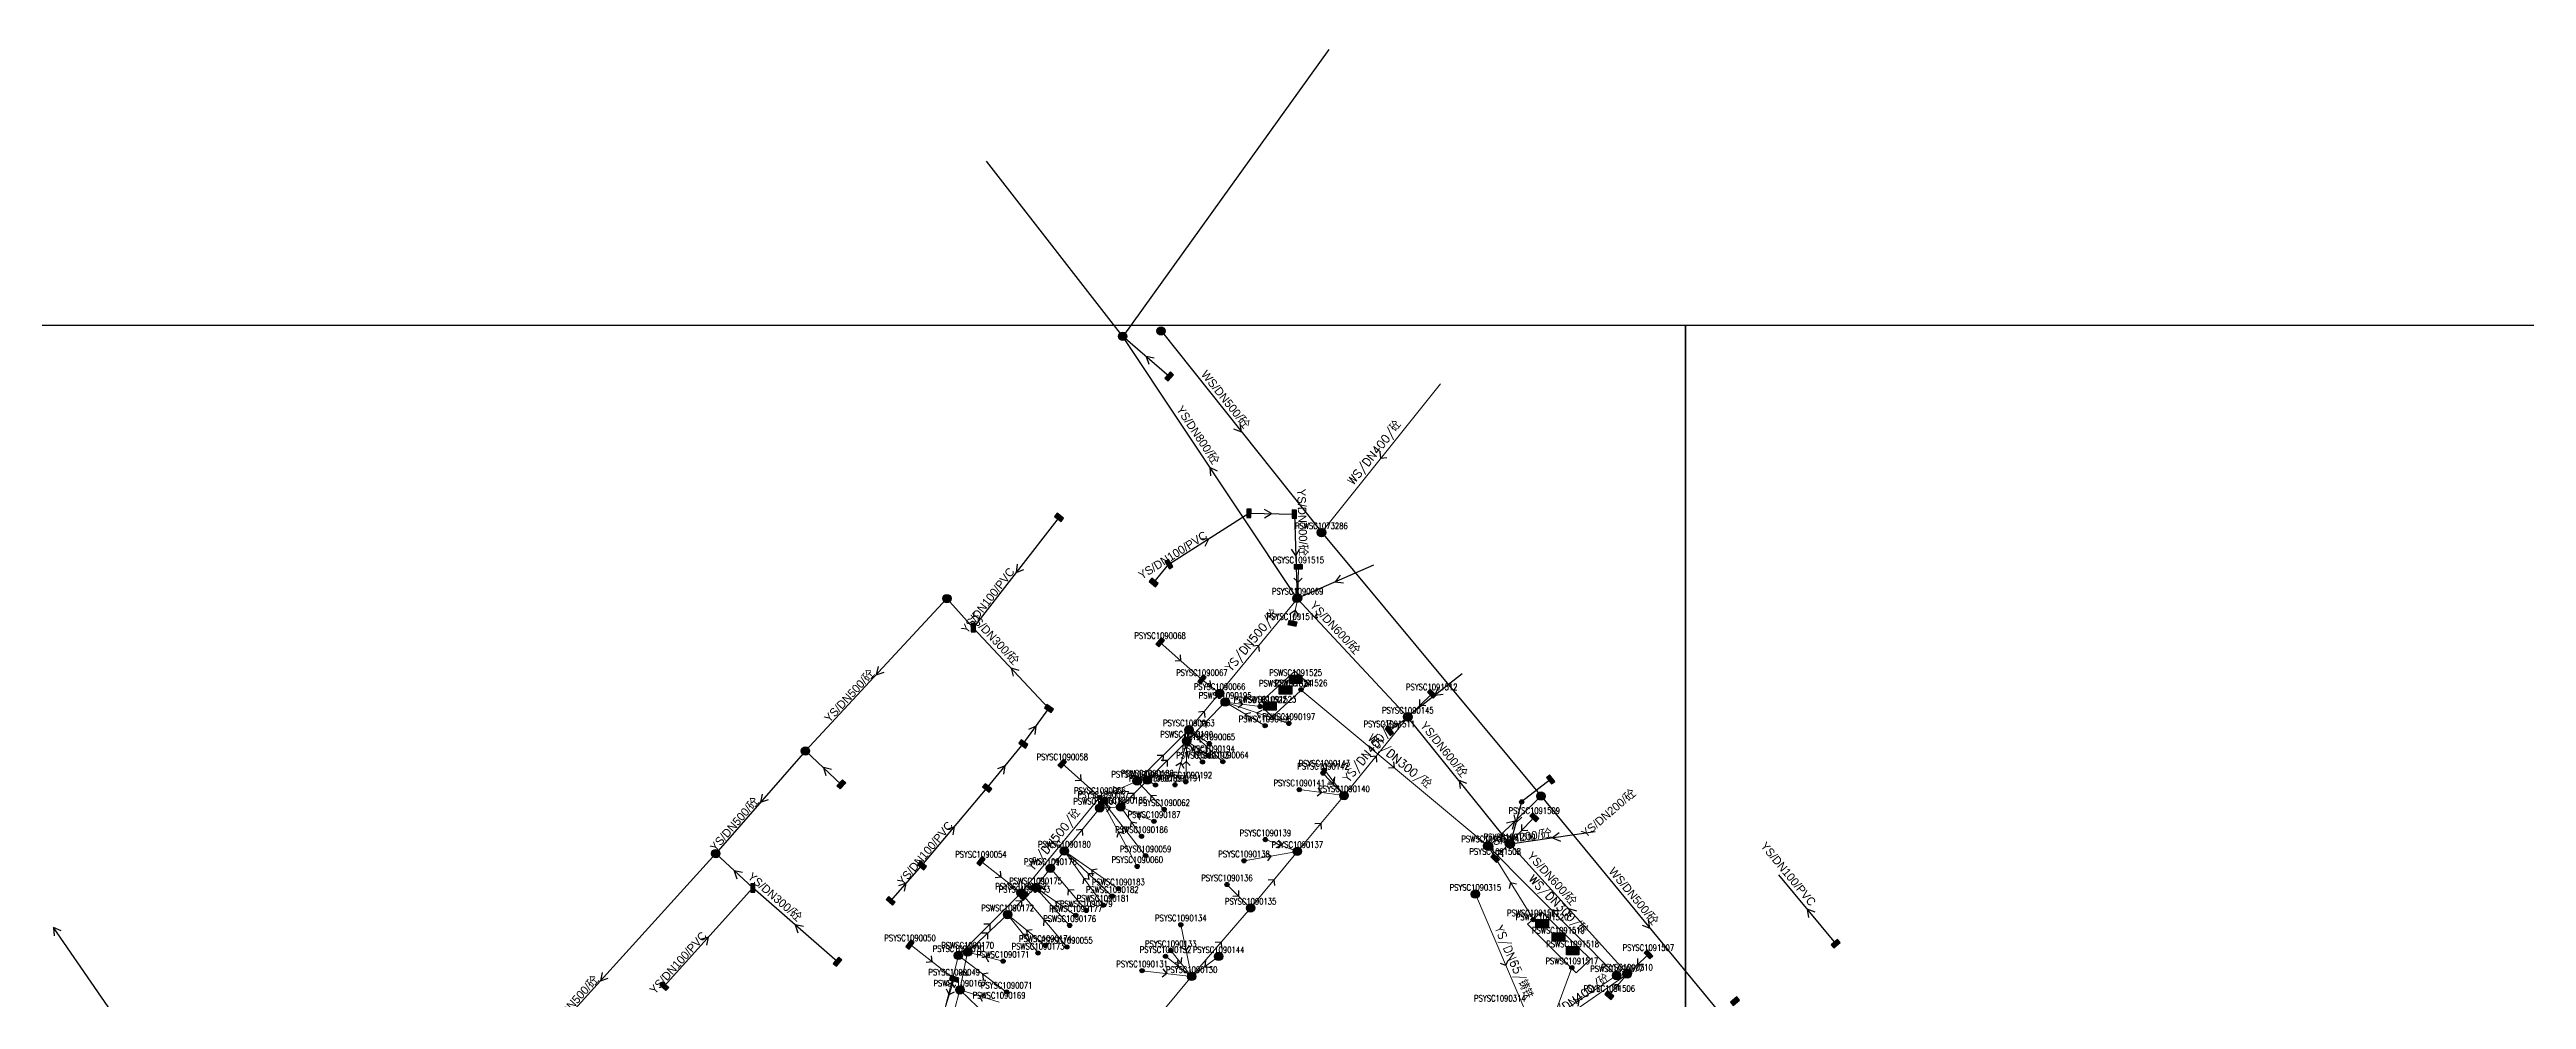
# Model space of a CAD drawing. Extents: x 3276 to 4026, y 1643 to 2176.
# Drawn here: x 3579.7 to 3876.6, y 2062.1 to 2175.9 of the extents above; entities that cross this region are included whole.
import ezdxf
from ezdxf.enums import TextEntityAlignment as Align

# ---------------------------------------------------------------- set-up
doc = ezdxf.new("R2010")
doc.units = 0
for name, pattern in [('PDashed1', [3, 1, -1, 1]), ('PLine1', [200, 100, 100]), ('PLine2', [200, 100, 100])]:
    doc.linetypes.add(name, pattern=pattern)
doc.layers.get('0').update_dxf_attribs({"linetype": 'CONTINUOUS'})
for name, color, linetype, true_color in [('WSANNEXE2', 7, 'CONTINUOUS', 0x7f0000), ('WSLINE', 7, 'CONTINUOUS', 0x7f0000), ('WSPOINT', 7, 'CONTINUOUS', 0x7f0000), ('WSPTEXT', 7, 'CONTINUOUS', 0x7f0000), ('WSUNDER', 7, 'CONTINUOUS', 0x7f0000), ('WSZYTEXT', 7, 'CONTINUOUS', 0x7f0000), ('YSANNEXE2', 7, 'CONTINUOUS', 0x7f0000), ('YSLINE', 7, 'CONTINUOUS', 0x7f0000), ('YSPOINT', 7, 'CONTINUOUS', 0x7f0000), ('YSPTEXT', 7, 'CONTINUOUS', 0x7f0000), ('YSZYTEXT', 7, 'CONTINUOUS', 0x7f0000)]:
    doc.layers.add(name, color=color, linetype=linetype, true_color=true_color)
doc.layers.add('市政管线', color=3, linetype='CONTINUOUS')
doc.layers.add('接图表', color=7, linetype='CONTINUOUS')
doc.styles.add('bztxt', font='Romans.shx', dxfattribs={"bigfont": 'hztxt.shx'})
doc.styles.add('FZXDX', font='', dxfattribs={"width": 0.8})
doc.styles.add('pltxt', font='romans.shx', dxfattribs={"width": 0.8, "height": 0.75, "bigfont": 'hztxt.shx'})
doc.styles.get('FZXDX').set_extended_font_data('FZXiDengXian-Z06S')

# ---------------------------------------------------------------- blocks, each defined once
blk = doc.blocks.new('4307')
blk.add_hatch(color=255).paths.add_polyline_path([(-0.5, 0, 1), (0.5, 0, 1)])
for p, q in [((-0.5, 0), (0.5, 0)), ((0, 0.5), (0, -0.5))]:
    blk.add_line(p, q)
blk.add_circle((0, 0), 0.5)
blk = doc.blocks.new('4301')
blk.add_hatch(color=255).paths.add_polyline_path([(-0.5, 0, 1), (0.5, 0, 1)])
for p, q in [((-0.5, 0), (0.5, 0)), ((0, 0.5), (0, -0.5))]:
    blk.add_line(p, q)
blk.add_circle((0, 0), 0.5)
blk = doc.blocks.new('4414')
blk.add_hatch(color=255).paths.add_polyline_path([(0.25, 0, 1), (-0.25, 0, 1)])
blk.add_circle((0, 0), 0.25)
blk = doc.blocks.new('4323')
blk.add_hatch(color=256).paths.add_polyline_path([(-0.25, 0, 1), (0.25, 0, 1)])
blk.add_circle((0, 0), 0.25)
blk = doc.blocks.new('4308')
blk.add_hatch(color=255).paths.add_polyline_path([(-0.5, 0, 1), (0.5, 0, 1)])
for p, q in [((-0.5, 0), (0.5, 0)), ((0, 0.5), (0, -0.5))]:
    blk.add_line(p, q)
blk.add_circle((0, 0), 0.5)
blk = doc.blocks.new('4302')
blk.add_hatch(color=255).paths.add_polyline_path([(-0.25, 0.5), (-0.25, -0.5), (0.25, -0.5), (0.25, 0.5)])
for p, q in [((-0.25, 0.1665), (0.25, 0.1665)), ((-0.25, -0.1665), (0.25, -0.1665))]:
    blk.add_line(p, q)
blk.add_lwpolyline([(0.25, -0.5), (0.25, 0.5), (-0.25, 0.5), (-0.25, -0.5)], close=True)
blk = doc.blocks.new('4408')
blk.add_hatch(color=256).paths.add_polyline_path([(-0.25, 0, 1), (0.25, 0, 1)])
blk.add_circle((0, 0), 0.25)
blk = doc.blocks.new('4415')
blk.add_hatch(color=255).paths.add_polyline_path([(0.25, 0, 1), (-0.25, 0, 1)])
blk.add_circle((0, 0), 0.25)
blk = doc.blocks.new('4317')
blk.add_hatch(color=255).paths.add_polyline_path([(0.75, 0.5), (-0.75, 0.5), (-0.75, -0.5), (0.75, -0.5)])
blk.add_lwpolyline([(-0.75, 0.5), (0.75, 0.5), (0.75, -0.5), (-0.75, -0.5)], close=True)
for points in [[(-0.5, 0), (0.5, 0)], [(0, -0.5), (0, 0.5)]]:
    blk.add_lwpolyline(points)
blk.add_circle((0, 0), 0.5)
blk = doc.blocks.new('lx')
for q in [(-0.5, 0.5), (-0.5, -0.5)]:
    blk.add_line((0, 0), q)
blk = doc.blocks.new('4403')
for p, q in [((0, 0), (-0.866, 0.5)), ((-0.866, -0.5), (0, 0))]:
    blk.add_line(p, q)
blk = doc.blocks.new('4401')
blk.add_hatch(color=255).paths.add_polyline_path([(0.25, 0, 1), (-0.25, 0, 1)])
blk.add_circle((0, 0), 0.25)
blk = doc.blocks.new('4305')
blk.add_hatch(color=255).paths.add_polyline_path([(-0.5, 0, 1), (0.5, 0, 1)])
for p, q in [((-0.5, 0), (0.5, 0)), ((0, 0.5), (0, -0.5))]:
    blk.add_line(p, q)
blk.add_circle((0, 0), 0.5)
blk = doc.blocks.new('PSD')
for p, q in [((0, 0), (-0.866, 0.5)), ((-0.866, -0.5), (0, 0))]:
    blk.add_line(p, q)

msp = doc.modelspace()

# ---------------------------------------------------------------- linework, layer by layer
at = {"layer": 'WSLINE', "linetype": 'PLine1', "lineweight": 20, "ltscale": 0.5}
for p, q in [((3746.44, 2135.84, 1888.69), (3732.15, 2118.01, 1888.64)), ((3729.7, 2099.17, 1889.84), (3752.1, 2080.47, 1889.77)), ((3716.01, 2093.02, 1890.63), (3720.62, 2097.68, 1890.51)), ((3720.62, 2097.68, 1890.5), (3724.81, 2097.16, 1889.97)), ((3725.41, 2094.86, 1891.2), (3720.62, 2097.68, 1891.15)), ((3728.25, 2095.13, 1890.4), (3720.62, 2097.68, 1891.14)), ((3711.29, 2088.34, 1890.68), (3716.01, 2093.02, 1890.62)), ((3714.61, 2087.77, 1891.31), (3716.01, 2093.02, 1891.28)), ((3715.9, 2088.13, 1891.26), (3716.01, 2093.02, 1891.25)), ((3717.91, 2090.5, 1891.29), (3716.01, 2093.02, 1891.28)), ((3718.61, 2091.29, 1891.31), (3716.01, 2093.02, 1891.27)), ((3708.1, 2085.12, 1890.68), (3711.29, 2088.34, 1890.66)), ((3712.27, 2087.75, 1891.34), (3711.29, 2088.34, 1891.19)), ((3701.35, 2079.84, 1890.76), (3705.59, 2084.99, 1890.71)), ((3705.59, 2084.99, 1890.72), (3708.1, 2085.12, 1890.67)), ((3710.6, 2081.59, 1891.29), (3708.1, 2085.12, 1891.2)), ((3712.09, 2083.39, 1891.3), (3708.1, 2085.12, 1891.18)), ((3699.67, 2077.77, 1890.75), (3701.35, 2079.84, 1890.75)), ((3705.99, 2073.36, 1891.31), (3701.35, 2079.84, 1891.19)), ((3707.08, 2074.42, 1891.27), (3701.35, 2079.84, 1891.16)), ((3707.82, 2075.32, 1891.25), (3701.35, 2079.84, 1891.13)), ((3767.54, 2064.92, 1890.39), (3752.1, 2080.47, 1890.26)), ((3757.57, 2071.62, 1889.83), (3752.1, 2080.47, 1889.48)), ((3694.54, 2072.22, 1890.77), (3697.9, 2075.46, 1890.8)), ((3697.9, 2075.46, 1890.75), (3699.67, 2077.77, 1890.76)), ((3701.98, 2070.92, 1891.47), (3697.9, 2075.46, 1891.28)), ((3702.71, 2072.13, 1891.51), (3697.9, 2075.46, 1891.31)), ((3703.97, 2072.71, 1891.49), (3699.67, 2077.77, 1891.28)), ((3689.75, 2067.73, 1890.79), (3694.54, 2072.22, 1890.79)), ((3698.19, 2067.62, 1891.34), (3694.54, 2072.22, 1891.16)), ((3699.07, 2068.52, 1891.35), (3694.54, 2072.22, 1891.16)), ((3688.82, 2063.2, 1890.79), (3689.75, 2067.73, 1890.8)), ((3694, 2066.64, 1891.45), (3689.75, 2067.73, 1891.12)), ((3758.52, 2058.92, 1890.48), (3767.54, 2064.92, 1890.43)), ((3758.62, 2056.2, 1890.02), (3762.18, 2065.86, 1889.71)), ((3688.14, 2060.65, 1890.83), (3688.82, 2063.2, 1890.8)), ((3692.07, 2060.07, 1891.27), (3688.82, 2063.2, 1891.22)), ((3693.52, 2061.73, 1891.25), (3688.82, 2063.2, 1891.21))]:
    msp.add_line(p, q, dxfattribs=at)
at = {"layer": 'WSUNDER', "linetype": 'PLine2', "lineweight": 9, "ltscale": 0.5}
msp.add_lwpolyline([(3724.68, 2097.5), (3726.26, 2095.91), (3730.6, 2099.93), (3728.97, 2101.38)], close=True, dxfattribs=at)
at = {"layer": 'WSUNDER', "linetype": 'PLine2', "lineweight": 9, "ltscale": 0.5, "elevation": 1891.84}
msp.add_lwpolyline([(3756.87, 2071.08), (3758.58, 2072.55), (3764.39, 2066.88), (3762.7, 2065.23)], close=True, dxfattribs=at)
at = {"layer": 'YSLINE', "linetype": 'PLine1', "lineweight": 20, "ltscale": 0.5}
for p, q in [((3729.39, 2113.91, 1891.69), (3729.31, 2110.16, 1891.46)), ((3719.95, 2098.74, 1890.53), (3729.31, 2110.16, 1890.33)), ((3728.69, 2107.14, 1891.5), (3729.31, 2110.16, 1891.43)), ((3712.82, 2104.84, 1891.5), (3717.83, 2100.41, 1891.51)), ((3717.83, 2100.41, 1891.51), (3719.95, 2098.74, 1891.41)), ((3716.27, 2094.37, 1890.58), (3719.95, 2098.74, 1890.53)), ((3745.38, 2098.69, 1891.36), (3742.52, 2095.9, 1891.35)), ((3710.07, 2088.23, 1890.61), (3716.27, 2094.37, 1890.58)), ((3718.73, 2092.72, 1891.58), (3716.27, 2094.37, 1891.53)), ((3720.34, 2090.54, 1892.28), (3716.27, 2094.37, 1891.36)), ((3734.87, 2086.49, 1890.92), (3742.52, 2095.9, 1890.71)), ((3740.3, 2094.25, 1891.32), (3742.52, 2095.9, 1891.31)), ((3701.1, 2090.32, 1891.51), (3705.6, 2086.28, 1891.46)), ((3705.6, 2086.28, 1890.62), (3710.07, 2088.23, 1890.6)), ((3713.31, 2084.82, 1891.47), (3710.07, 2088.23, 1891.38)), ((3729.5, 2087.2, 1891.83), (3734.87, 2086.49, 1891.51)), ((3732.34, 2089.18, 1891.22), (3734.87, 2086.49, 1891.37)), ((3732.51, 2089.55, 1891.27), (3734.87, 2086.49, 1891.44)), ((3696.15, 2074.81, 1890.63), (3705.6, 2086.28, 1890.64)), ((3710.08, 2077.99, 1891.56), (3705.6, 2086.28, 1891.42)), ((3711.08, 2079.28, 1891.39), (3705.6, 2086.28, 1891.14)), ((3706.02, 2085.78, 1891.47), (3705.6, 2086.28, 1891.46)), ((3729.27, 2079.8, 1891.01), (3734.87, 2086.49, 1890.93)), ((3757.67, 2083.88, 1891.23), (3754.7, 2080.73, 1891.22)), ((3691.34, 2078.63, 1891.47), (3696.15, 2074.81, 1891.44)), ((3722.88, 2078.67, 1891.73), (3729.27, 2079.8, 1891.33)), ((3723.67, 2073.01, 1891.03), (3729.27, 2079.8, 1891.04)), ((3725.44, 2081.21, 1891.61), (3729.27, 2079.8, 1891.33)), ((3752.98, 2078.98, 1891.36), (3754.7, 2080.73, 1891.25)), ((3720.83, 2075.82, 1891.73), (3723.67, 2073.01, 1891.35)), ((3688.65, 2067.32, 1890.68), (3696.15, 2074.81, 1890.62)), ((3701.65, 2068.34, 1891.28), (3696.15, 2074.81, 1891.21)), ((3696.56, 2074.44, 1891.47), (3696.15, 2074.81, 1891.45)), ((3716.6, 2064.81, 1891.05), (3723.67, 2073.01, 1891.05)), ((3750.61, 2074.67, 1887.72), (3757.93, 2057.55, 1891.2)), ((3715.3, 2071, 1891.63), (3716.6, 2064.81, 1891.22)), ((3682.85, 2068.63, 1891.47), (3688.14, 2064.52, 1891.36)), ((3686.96, 2060.76, 1890.67), (3688.65, 2067.32, 1890.75)), ((3694.42, 2062.94, 1891.44), (3688.65, 2067.32, 1891.29)), ((3713.47, 2067.22, 1891.16), (3716.6, 2064.81, 1891.23)), ((3714.09, 2067.92, 1891.22), (3716.6, 2064.81, 1891.25)), ((3719.83, 2067.2, 1887.97), (3716.6, 2064.81, 1891.36)), ((3771.35, 2067.45, 1891.44), (3768.79, 2065.09, 1891.29)), ((3688.14, 2064.52, 1891.35), (3686.96, 2060.76, 1891.35)), ((3709.77, 2056.58, 1891.08), (3716.6, 2064.81, 1891.04)), ((3710.66, 2065.5, 1891.58), (3716.6, 2064.81, 1891.19)), ((3757.93, 2057.55, 1890.51), (3768.79, 2065.09, 1890.43)), ((3766.66, 2062.56, 1891.36), (3768.79, 2065.09, 1891.34))]:
    msp.add_line(p, q, dxfattribs=at)
at = {"layer": '市政管线', "linetype": 'PLine1'}
for p, q in [((3733.05, 2175.89), (3708.35, 2141.52)), ((3708.35, 2141.52), (3692.03, 2162.51)), ((3713.91, 2136.71), (3708.35, 2141.52)), ((3729.24, 2110.11), (3708.35, 2141.52)), ((3712.93, 2142.16), (3732.19, 2118)), ((3700.71, 2119.83), (3690.43, 2106.59)), ((3713.88, 2114.23), (3723.46, 2120.32)), ((3723.46, 2120.32), (3728.91, 2120.21)), ((3728.91, 2120.21), (3729.24, 2110.11)), ((3732.19, 2118), (3758.48, 2086.42)), ((3712.06, 2112.01), (3713.88, 2114.23)), ((3738.4, 2114.08), (3729.24, 2110.11)), ((3687.26, 2110.09), (3670.31, 2091.83)), ((3690.43, 2106.59), (3687.26, 2110.09)), ((3742.49, 2095.93), (3729.24, 2110.11)), ((3699.5, 2096.92), (3690.43, 2106.59)), ((3749.02, 2101.07), (3742.49, 2095.93)), ((3696.42, 2092.68), (3699.5, 2096.92)), ((3754.8, 2080.68), (3742.49, 2095.93)), ((3670.31, 2091.83), (3659.56, 2079.53)), ((3674.61, 2087.83), (3670.31, 2091.83)), ((3692.09, 2087.4), (3696.42, 2092.68)), ((3684.28, 2078.1), (3692.09, 2087.4)), ((3759.62, 2088.42), (3756.15, 2085.73)), ((3752.19, 2080.39), (3758.48, 2086.42)), ((3756.15, 2085.73), (3754.8, 2080.68)), ((3758.48, 2086.42), (3784.6, 2054.77)), ((3764.95, 2082.13), (3754.8, 2080.68)), ((3659.56, 2079.53), (3631.9, 2049.04)), ((3664, 2075.42), (3659.56, 2079.53)), ((3768.82, 2065.18), (3754.8, 2080.68)), ((3653.39, 2063.63), (3664, 2075.42)), ((3674.16, 2066.57), (3664, 2075.42)), ((3680.53, 2073.87), (3684.28, 2078.1)), ((3793.81, 2068.74), (3786.98, 2076.98)), ((3609.91, 2027.47), (3580.18, 2070.69))]:
    msp.add_line(p, q, dxfattribs=at)
at = {"layer": '接图表'}
for points in [[(3525.78, 1892.82), (3775.78, 1892.82), (3775.78, 2142.82), (3525.78, 2142.82)], [(3775.78, 1892.82), (4025.78, 1892.82), (4025.78, 2142.82), (3775.78, 2142.82)]]:
    msp.add_lwpolyline(points, close=True, dxfattribs=at)

# ---------------------------------------------------------------- block references
at = {"layer": 'WSANNEXE2', "linetype": 'PLine1'}
for p, rotation in [((3739.29, 2126.93, 1888.69), 231.3227666578209), ((3722.72, 2097.42, 1890.5), 353.0303979383268), ((3723.01, 2096.27, 1891.2), 149.5491272900209), ((3724.43, 2096.4, 1890.4), 161.5341793488936), ((3718.31, 2095.35, 1890.63), 45.29379873868427), ((3713.65, 2090.68, 1890.68), 44.76560736914753), ((3715.31, 2090.39, 1891.31), 75.12029804030672), ((3715.95, 2090.58, 1891.26), 88.81158809843912), ((3716.96, 2091.76, 1891.29), 127.0753508007293), ((3717.31, 2092.15, 1891.31), 146.4018784784497), ((3740.9, 2089.82, 1889.84), 320.1740093463985), ((3706.85, 2085.06, 1890.72), 2.877435237206496), ((3709.69, 2086.73, 1890.68), 45.31642639876282), ((3710.1, 2084.26, 1891.3), 156.641677869542), ((3703.47, 2082.42, 1890.76), 50.48605253489663), ((3709.35, 2083.35, 1891.29), 125.27584490398), ((3700.51, 2078.8, 1890.75), 51.1661904718926), ((3698.79, 2076.61, 1890.75), 52.4964573027892), ((3701.82, 2075.24, 1891.49), 130.3645997613173), ((3703.67, 2076.6, 1891.31), 125.6145795180925), ((3704.21, 2077.13, 1891.27), 136.6173127678704), ((3704.58, 2077.58, 1891.25), 145.0602890283464), ((3754.84, 2076.05, 1889.83), 121.7733530464289), ((3696.22, 2073.84, 1890.77), 43.88333315924321), ((3699.94, 2073.19, 1891.47), 131.9885624661363), ((3700.3, 2073.79, 1891.51), 145.341596965174), ((3759.82, 2072.7, 1890.39), 134.8102677621534), ((3692.15, 2069.98, 1890.79), 43.19899227583937), ((3696.36, 2069.92, 1891.34), 128.492598763667), ((3696.8, 2070.37, 1891.35), 140.8091584893147), ((3691.88, 2067.18, 1891.45), 165.5484249117806), ((3689.29, 2065.46, 1890.79), 78.40458457727442), ((3691.17, 2062.46, 1891.25), 162.6676875199267), ((3763.03, 2061.92, 1890.48), 33.67641329493615)]:
    msp.add_blockref('lx', p, dxfattribs=dict(at, rotation=rotation))
at = {"layer": 'WSPOINT', "linetype": 'PLine1'}
for name, p in [('4301', (3732.15, 2118.01, 1891.63)), ('4317', (3727.85, 2099.13, 1892.04)), ('4317', (3729.07, 2100.42, 1892.07)), ('4415', (3729.7, 2099.17, 1891.87)), ('4301', (3720.62, 2097.68, 1891.99)), ('4415', (3724.81, 2097.16, 1891.9)), ('4317', (3725.98, 2097.21, 1892.02)), ('4301', (3716.01, 2093.02, 1891.98)), ('4414', (3725.41, 2094.86, 1891.88)), ('4414', (3728.25, 2095.13, 1891.08)), ('4414', (3717.91, 2090.5, 1891.88)), ('4414', (3718.61, 2091.29, 1891.89)), ('4301', (3711.29, 2088.34, 1891.9)), ('4414', (3712.27, 2087.75, 1891.94)), ('4414', (3714.61, 2087.77, 1891.88)), ('4414', (3715.9, 2088.13, 1891.86)), ('4301', (3705.59, 2084.99, 1891.82)), ('4301', (3708.1, 2085.12, 1891.91)), ('4414', (3710.6, 2081.59, 1891.86)), ('4414', (3712.09, 2083.39, 1891.89)), ('4301', (3699.67, 2077.77, 1891.84)), ('4301', (3701.35, 2079.84, 1891.85)), ('4301', (3752.1, 2080.47, 1891.65)), ('4301', (3697.9, 2075.46, 1891.82)), ('4414', (3707.82, 2075.32, 1891.84)), ('4301', (3694.54, 2072.22, 1891.82)), ('4414', (3702.71, 2072.13, 1891.9)), ('4414', (3703.97, 2072.71, 1891.93)), ('4414', (3705.99, 2073.36, 1891.84)), ('4414', (3707.08, 2074.42, 1891.84)), ('4414', (3701.98, 2070.92, 1891.89)), ('4415', (3757.57, 2071.62, 1891.78)), ('4317', (3758.61, 2071.12, 1891.74)), ('4317', (3760.57, 2069.53, 1891.68)), ('4301', (3689.75, 2067.73, 1891.82)), ('4414', (3694, 2066.64, 1892.01)), ('4414', (3698.19, 2067.62, 1891.87)), ('4414', (3699.07, 2068.52, 1891.88)), ('4317', (3762.27, 2067.9, 1891.67)), ('4301', (3688.82, 2063.2, 1891.95)), ('4415', (3762.18, 2065.86, 1891.72)), ('4301', (3767.54, 2064.92, 1891.68))]:
    msp.add_blockref(name, p, dxfattribs=at)
at = {"layer": 'YSANNEXE2', "linetype": 'PLine1'}
for p, rotation in [((3729.35, 2112.04, 1891.69), 268.6904126004741), ((3729, 2108.65, 1891.5), 78.5101448631213), ((3715.32, 2102.63, 1891.5), 318.5144074041885), ((3724.63, 2104.45, 1890.53), 50.67747793194886), ((3718.89, 2099.57, 1891.51), 321.7484423600959), ((3718.11, 2096.55, 1890.58), 49.95773869160534), ((3743.95, 2097.3, 1891.36), 224.3274665977276), ((3717.5, 2093.54, 1891.58), 146.1166050048545), ((3741.41, 2095.07, 1891.32), 36.8104210789031), ((3713.17, 2091.3, 1890.61), 44.68284311145132), ((3718.31, 2092.45, 1892.28), 136.6930466823972), ((3738.7, 2091.2, 1890.92), 50.92089865751808), ((3703.35, 2088.3, 1891.51), 318.1531039652489), ((3707.84, 2087.26, 1890.62), 23.56919494505357), ((3732.19, 2086.85, 1891.83), 352.5703960969226), ((3733.61, 2087.84, 1891.22), 313.3564454221155), ((3733.69, 2088.02, 1891.27), 307.7596277887073), ((3711.69, 2086.53, 1891.47), 133.5282295290176), ((3707.84, 2082.14, 1891.56), 118.3502552206472), ((3708.34, 2082.78, 1891.39), 128.0414756976697), ((3732.07, 2083.15, 1891.01), 50.0721019572931), ((3756.19, 2082.31, 1891.23), 226.6083512116755), ((3700.88, 2080.55, 1890.63), 50.52968727104093), ((3726.08, 2079.23, 1891.73), 10.03379270646517), ((3727.35, 2080.5, 1891.61), 339.7759259051066), ((3753.84, 2079.86, 1891.36), 45.54869777282676), ((3693.75, 2076.72, 1891.47), 321.5343105958635), ((3726.47, 2076.4, 1891.03), 50.48987530343365), ((3722.25, 2074.41, 1891.73), 315.2967821673662), ((3692.4, 2071.06, 1890.68), 44.93451809901263), ((3698.9, 2071.57, 1891.28), 130.4088535875739), ((3685.49, 2066.57, 1891.47), 322.1224928115975), ((3715.04, 2066.01, 1891.16), 322.4843190119905), ((3715.34, 2066.36, 1891.22), 309.0248905408146), ((3715.95, 2067.91, 1891.63), 281.8595512887886), ((3718.21, 2066, 1887.97), 216.5516073231053), ((3720.14, 2068.91, 1891.05), 49.24790171477971), ((3754.27, 2066.11, 1887.72), 293.1688673961513), ((3770.07, 2066.27, 1891.44), 222.7592700926131), ((3687.8, 2064.04, 1890.67), 75.61850250162892), ((3691.53, 2065.13, 1891.44), 142.8071421673008), ((3713.63, 2065.15, 1891.58), 353.4224980183382), ((3767.72, 2063.83, 1891.36), 49.82031004030456), ((3687.55, 2062.64, 1891.35), 252.6515603309168)]:
    msp.add_blockref('lx', p, dxfattribs=dict(at, rotation=rotation))
at = {"layer": 'YSPOINT', "linetype": 'PLine1'}
for p, rotation in [((3729.39, 2113.91, 1891.83), 88.69041260047412), ((3712.82, 2104.84, 1891.81), 138.5144074041885), ((3728.69, 2107.14, 1891.78), 258.5101448631213), ((3717.83, 2100.41, 1891.81), 141.7484423600959), ((3745.38, 2098.69, 1891.68), 44.32746659772756), ((3740.3, 2094.25, 1891.67), 216.8104210789031), ((3701.1, 2090.32, 1891.81), 138.153103965249), ((3706.02, 2085.78, 1891.81), 309.916230458615), ((3757.67, 2083.88, 1891.62), 46.6083512116755), ((3691.34, 2078.63, 1891.78), 141.5343105958635), ((3752.98, 2078.98, 1891.64), 225.5486977728268), ((3696.56, 2074.44, 1891.78), 317.9458340054844), ((3682.85, 2068.63, 1891.79), 142.1224928115975), ((3771.35, 2067.45, 1891.63), 42.75927009261313), ((3688.14, 2064.52, 1891.76), 72.6515603309168), ((3766.66, 2062.56, 1891.64), 229.8203100403045)]:
    msp.add_blockref('4302', p, dxfattribs=dict(at, rotation=rotation))
for name, p in [('4307', (3729.31, 2110.16, 1891.82)), ('4301', (3719.95, 2098.74, 1891.96)), ('4307', (3742.52, 2095.9, 1891.73)), ('4301', (3716.27, 2094.37, 1891.91)), ('4414', (3718.73, 2092.72, 1891.89)), ('4323', (3720.34, 2090.54, 1892.73)), ('4301', (3710.07, 2088.23, 1891.88)), ('4414', (3729.5, 2087.2, 1892.33)), ('4323', (3732.34, 2089.18, 1891.86)), ('4323', (3732.51, 2089.55, 1891.85)), ('4408', (3705.6, 2086.28, 1891.81)), ('4323', (3713.31, 2084.82, 1891.89)), ('4301', (3734.87, 2086.49, 1892.13)), ('4323', (3725.44, 2081.21, 1892.28)), ('4307', (3754.7, 2080.73, 1891.64)), ('4323', (3711.08, 2079.28, 1891.86)), ('4414', (3722.88, 2078.67, 1892.39)), ('4301', (3729.27, 2079.8, 1892.11)), ('4301', (3696.15, 2074.81, 1891.78)), ('4414', (3710.08, 2077.99, 1891.84)), ('4323', (3720.83, 2075.82, 1892.36)), ('4301', (3723.67, 2073.01, 1892.08)), ('4308', (3750.61, 2074.67, 1891.95)), ('4414', (3715.3, 2071, 1892.35)), ('4301', (3688.65, 2067.32, 1891.8)), ('4323', (3701.65, 2068.34, 1891.85)), ('4323', (3713.47, 2067.22, 1891.88)), ('4323', (3714.09, 2067.92, 1891.88)), ('4308', (3719.83, 2067.2, 1892.04)), ('4414', (3710.66, 2065.5, 1892.35)), ('4301', (3716.6, 2064.81, 1892.02)), ('4307', (3768.79, 2065.09, 1891.66)), ('4323', (3694.42, 2062.94, 1891.85))]:
    msp.add_blockref(name, p, dxfattribs=at)
at = {"layer": '市政管线', "linetype": 'PLine1'}
for name, p in [('4307', (3708.35, 2141.52)), ('4305', (3712.93, 2142.16)), ('4305', (3732.19, 2118)), ('4307', (3687.26, 2110.09)), ('4307', (3729.24, 2110.11)), ('4302', (3690.43, 2106.59)), ('4307', (3742.49, 2095.93)), ('4307', (3670.31, 2091.83)), ('4401', (3756.15, 2085.73)), ('4305', (3758.48, 2086.42)), ('4307', (3659.56, 2079.53)), ('4305', (3752.19, 2080.39)), ('4307', (3754.8, 2080.68)), ('4302', (3664, 2075.42)), ('4307', (3768.82, 2065.18))]:
    msp.add_blockref(name, p, dxfattribs=at)
at = {"layer": '市政管线', "color": 3, "linetype": 'PDashed1'}
for p, rotation in [((3711.13, 2139.11), 139.19429262105), ((3722.56, 2130.08), 308.5566974637161), ((3718.79, 2125.81), 123.6315190979329), ((3726.19, 2120.27), 358.9158991295789), ((3718.67, 2117.27), 32.43557503841667), ((3695.57, 2113.21), 232.2035759692161), ((3729.07, 2115.16), 271.892730653396), ((3733.82, 2112.09), 203.4383519482151), ((3694.97, 2101.75), 133.138595821039), ((3678.79, 2100.96), 227.125428933222), ((3745.76, 2098.5), 218.1816275357732), ((3697.96, 2094.8), 54.0361830802301), ((3672.46, 2089.83), 137.0562423476613), ((3694.26, 2090.04), 50.56600697026644), ((3748.65, 2088.3), 128.8967549847944), ((3664.94, 2085.68), 228.8480684509983), ((3688.18, 2082.75), 49.98057882932543), ((3755.33, 2083.41), 43.79673786479295), ((3755.47, 2083.2), 255.0657604429527), ((3759.87, 2081.4), 188.1617269116996), ((3661.78, 2077.48), 137.164743138328), ((3682.4, 2075.99), 48.45479560292192), ((3761.81, 2072.93), 132.1333348463261), ((3790.39, 2072.86), 129.6478282424243), ((3658.69, 2069.53), 48.02809128443119), ((3669.08, 2071), 138.9496324137625), ((3771.54, 2070.6), 309.5283122524455), ((3645.73, 2064.29), 227.7910960833487)]:
    msp.add_blockref('PSD', p, dxfattribs=dict(at, rotation=rotation))
at = {"layer": '市政管线', "linetype": 'PLine1'}
for name, p, rotation in [('4302', (3713.91, 2136.71), 319.1947876776053), ('4302', (3700.71, 2119.83), 52.20218471763099), ('4302', (3723.46, 2120.32), 358.9179515946713), ('4302', (3728.91, 2120.21), 178.9175306892059), ('4302', (3713.88, 2114.23), 32.4351407832577), ('4302', (3712.06, 2112.01), 230.5524871707135), ('4302', (3699.5, 2096.92), 234.0360705813437), ('4302', (3696.42, 2092.68), 54.03564966636183), ('4302', (3674.61, 2087.83), 317.0576550742187), ('4302', (3692.09, 2087.4), 50.56352543450457), ('4302', (3759.62, 2088.42), 37.80375533603515), ('4302', (3684.28, 2078.1), 49.97910846876089), ('4302', (3680.53, 2073.87), 228.4554616436618), ('4403', (3580.18, 2070.69), 124.5209176170142), ('4302', (3674.16, 2066.57), 318.9484158203516), ('4302', (3793.81, 2068.74), 309.6493107970525), ('4302', (3653.39, 2063.63), 228.0257433104741), ('4302', (3781.72, 2061.84), 129.4197067625242)]:
    msp.add_blockref(name, p, dxfattribs=dict(at, rotation=rotation))

# ---------------------------------------------------------------- texts
at = {"layer": 'WSPTEXT', "linetype": 'PLine1', "style": 'pltxt', "width": 0.8}
for s, p in [('PSWSC1073286', (3732.15, 2118.81, 1891.63)), ('PSWSC1091524', (3727.85, 2099.93, 1892.04)), ('PSWSC1091525', (3729.07, 2101.22, 1892.07)), ('PSWSC1091526', (3729.7, 2099.97, 1891.87)), ('PSWSC1090195', (3720.62, 2098.48, 1891.99)), ('PSWSC1091522', (3724.81, 2097.96, 1891.9)), ('PSWSC1091523', (3725.98, 2098.01, 1892.02)), ('PSWSC1090197', (3728.25, 2095.93, 1891.08)), ('PSWSC1090190', (3716.01, 2093.82, 1891.98)), ('PSWSC1090196', (3725.41, 2095.66, 1891.88)), ('PSWSC1090193', (3717.91, 2091.3, 1891.88)), ('PSWSC1090194', (3718.61, 2092.09, 1891.89)), ('PSWSC1090188', (3711.29, 2089.14, 1891.9)), ('PSWSC1090189', (3712.27, 2088.55, 1891.94)), ('PSWSC1090191', (3714.61, 2088.57, 1891.88)), ('PSWSC1090192', (3715.9, 2088.93, 1891.86)), ('PSWSC1090184', (3705.59, 2085.79, 1891.82)), ('PSWSC1090185', (3708.1, 2085.92, 1891.91)), ('PSWSC1090187', (3712.09, 2084.19, 1891.89)), ('PSWSC1090186', (3710.6, 2082.39, 1891.86)), ('PSWSC1090578', (3752.1, 2081.27, 1891.65)), ('PSWSC1090178', (3699.67, 2078.57, 1891.84)), ('PSWSC1090180', (3701.35, 2080.64, 1891.85)), ('PSWSC1090175', (3697.9, 2076.26, 1891.82)), ('PSWSC1090182', (3707.08, 2075.22, 1891.84)), ('PSWSC1090183', (3707.82, 2076.12, 1891.84)), ('PSWSC1090172', (3694.54, 2073.02, 1891.82)), ('PSWSC1090177', (3702.71, 2072.93, 1891.9)), ('PSWSC1090179', (3703.97, 2073.51, 1891.93)), ('PSWSC1090181', (3705.99, 2074.16, 1891.84)), ('PSWSC1091521', (3757.57, 2072.42, 1891.78)), ('PSWSC1090174', (3699.07, 2069.32, 1891.88)), ('PSWSC1090176', (3701.98, 2071.72, 1891.89)), ('PSWSC1091520', (3758.61, 2071.92, 1891.74)), ('PSWSC1091519', (3760.57, 2070.33, 1891.68)), ('PSWSC1090170', (3689.75, 2068.53, 1891.82)), ('PSWSC1090171', (3694, 2067.44, 1892.01)), ('PSWSC1090173', (3698.19, 2068.42, 1891.87)), ('PSWSC1091517', (3762.18, 2066.66, 1891.72)), ('PSWSC1091518', (3762.27, 2068.7, 1891.67)), ('PSWSC1090167', (3688.82, 2064, 1891.95)), ('PSWSC1090577', (3767.54, 2065.72, 1891.68)), ('PSWSC1090169', (3693.52, 2062.53, 1891.85))]:
    msp.add_text(s, height=0.75, dxfattribs=at).set_placement(p, align=Align.MIDDLE_CENTER)
at = {"layer": 'WSZYTEXT', "linetype": 'PLine1', "style": 'bztxt'}
for s, rotation, p in [('WS/DN400/砼', 51.3095, (3738.51, 2127.55)), ('WS/DN300/砼', 320.174, (3741.54, 2090.59)), ('WS/DN300/砼', 314.8235, (3760.53, 2073.4))]:
    msp.add_text(s, height=1, rotation=rotation, dxfattribs=at).set_placement(p, align=Align.MIDDLE)
at = {"layer": 'YSPTEXT', "linetype": 'PLine1', "style": 'pltxt', "width": 0.8}
for s, p in [('PSYSC1091515', (3729.39, 2114.71, 1891.83)), ('PSYSC1090069', (3729.31, 2110.96, 1891.82)), ('PSYSC1091514', (3728.69, 2107.94, 1891.78)), ('PSYSC1090068', (3712.82, 2105.64, 1891.81)), ('PSYSC1090067', (3717.83, 2101.21, 1891.81)), ('PSYSC1090066', (3719.95, 2099.54, 1891.96)), ('PSYSC1091512', (3745.38, 2099.49, 1891.68)), ('PSYSC1090145', (3742.52, 2096.7, 1891.73)), ('PSYSC1090063', (3716.27, 2095.17, 1891.91)), ('PSYSC1090065', (3718.73, 2093.52, 1891.89)), ('PSYSC1091511', (3740.3, 2095.05, 1891.67)), ('PSYSC1090058', (3701.1, 2091.12, 1891.81)), ('PSYSC1090064', (3720.34, 2091.34, 1892.73)), ('PSYSC1090142', (3732.34, 2089.98, 1891.86)), ('PSYSC1090143', (3732.51, 2090.35, 1891.85)), ('PSYSC1090056', (3705.6, 2087.08, 1891.81)), ('PSYSC1090061', (3710.07, 2089.03, 1891.88)), ('PSYSC1090141', (3729.5, 2088, 1892.33)), ('PSYSC1090140', (3734.87, 2087.29, 1892.13)), ('PSYSC1090057', (3706.02, 2086.58, 1891.81)), ('PSYSC1090062', (3713.31, 2085.62, 1891.89)), ('PSYSC1091509', (3757.67, 2084.68, 1891.62)), ('PSYSC1090139', (3725.44, 2082.01, 1892.28)), ('PSYSC1091510', (3754.7, 2081.53, 1891.64)), ('PSYSC1090054', (3691.34, 2079.43, 1891.78)), ('PSYSC1090060', (3710.08, 2078.79, 1891.84)), ('PSYSC1090059', (3711.08, 2080.08, 1891.86)), ('PSYSC1090138', (3722.88, 2079.47, 1892.39)), ('PSYSC1090137', (3729.27, 2080.6, 1892.11)), ('PSYSC1091508', (3752.98, 2079.78, 1891.64)), ('PSYSC1090052', (3696.15, 2075.61, 1891.78)), ('PSYSC1090053', (3696.56, 2075.24, 1891.78)), ('PSYSC1090136', (3720.83, 2076.62, 1892.36)), ('PSYSC1090315', (3750.61, 2075.47, 1891.95)), ('PSYSC1090135', (3723.67, 2073.81, 1892.08)), ('PSYSC1090050', (3682.85, 2069.43, 1891.79)), ('PSYSC1090055', (3701.65, 2069.14, 1891.85)), ('PSYSC1090134', (3715.3, 2071.8, 1892.35)), ('PSYSC1090070', (3688.65, 2068.12, 1891.8)), ('PSYSC1090131', (3710.66, 2066.3, 1892.35)), ('PSYSC1090132', (3713.47, 2068.02, 1891.88)), ('PSYSC1090133', (3714.09, 2068.72, 1891.88)), ('PSYSC1090144', (3719.83, 2068, 1892.04)), ('PSYSC1091507', (3771.35, 2068.25, 1891.63)), ('PSYSC1090049', (3688.14, 2065.32, 1891.76)), ('PSYSC1090071', (3694.42, 2063.74, 1891.85)), ('PSYSC1090130', (3716.6, 2065.61, 1892.02)), ('PSYSC1091506', (3766.66, 2063.36, 1891.64)), ('PSYSC1090310', (3768.79, 2065.89, 1891.66)), ('PSYSC1090314', (3753.54, 2062.19, 1891.85))]:
    msp.add_text(s, height=0.75, dxfattribs=at).set_placement(p, align=Align.MIDDLE_CENTER)
at = {"layer": 'YSZYTEXT', "linetype": 'PLine1', "style": 'bztxt'}
for s, rotation, p in [('YS/DN500/砼', 50.6775, (3723.85, 2105.08)), ('YS/DN400/砼', 50.9209, (3737.92, 2091.83)), ('YS/DN500/砼', 50.5297, (3700.11, 2081.18)), ('YS/DN65/铸铁', 293.1689, (3755.19, 2066.5)), ('YS/DN400/砼', 34.7517, (3762.79, 2062.14))]:
    msp.add_text(s, height=1, rotation=rotation, dxfattribs=at).set_placement(p, align=Align.MIDDLE)
at = {"layer": '市政管线', "linetype": 'PLine1', "style": 'FZXDX'}
for s, rotation, p in [('WS/DN500/砼', 308.5779, (3722.68, 2130.17)), ('YS/DN800/砼', 303.6562, (3718.92, 2125.9)), ('YS/DN200/砼', 271.9143, (3729.22, 2115.17)), ('YS/DN100/PVC', 32.4351, (3718.75, 2117.15)), ('YS/DN100/PVC', 52.2079, (3695.69, 2113.12)), ('YS/DN300/砼', 313.1615, (3695.08, 2101.86)), ('YS/DN600/砼', 313.0928, (3735.98, 2103.12)), ('YS/DN500/砼', 47.1315, (3678.9, 2100.86)), ('YS/DN600/砼', 308.9217, (3748.76, 2088.4)), ('YS/DN200/砼', 40.7029, (3770.15, 2086.41)), ('YS/DN500/砼', 48.8504, (3665.05, 2085.58)), ('YS/DN100/PVC', 49.9848, (3688.3, 2082.66)), ('YS/DN200/砼', 8.1646, (3759.89, 2081.25)), ('YS/DN600/砼', 312.1589, (3761.92, 2073.03)), ('YS/DN100/PVC', 309.6722, (3790.51, 2072.95)), ('YS/DN300/砼', 318.9713, (3669.18, 2071.11)), ('WS/DN500/砼', 309.5519, (3771.66, 2070.69)), ('YS/DN100/PVC', 48.0311, (3658.8, 2069.42)), ('YS/DN500/砼', 47.7961, (3645.84, 2064.19))]:
    msp.add_text(s, height=1, rotation=rotation, dxfattribs=at).set_placement(p, align=Align.BOTTOM_RIGHT)

doc.saveas('drawing.dxf')
